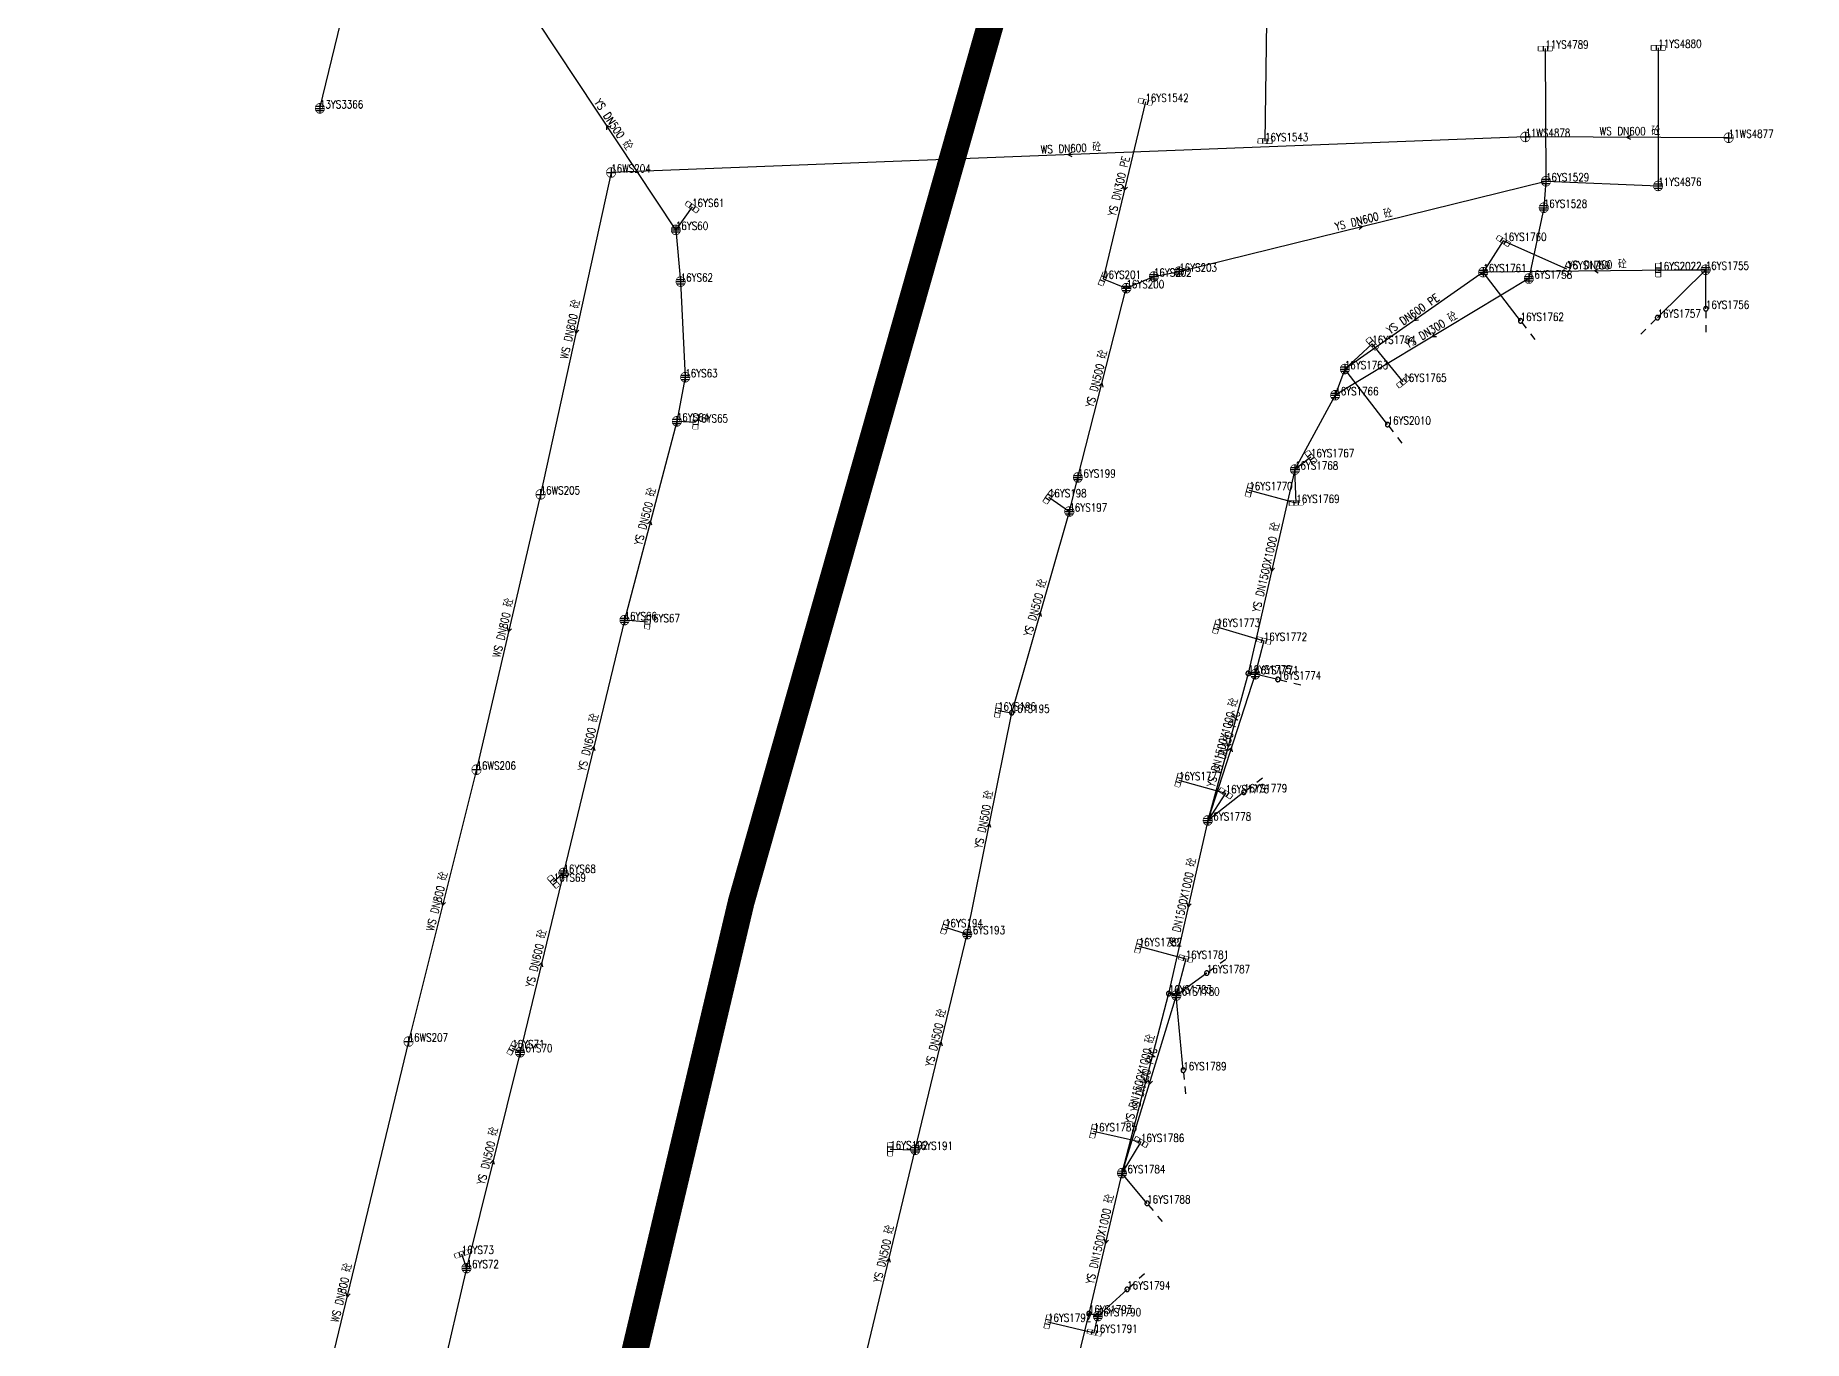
# Model space of a CAD drawing. Extents: x 78813 to 99477, y 2421021 to 2448125.
# Drawn here: x 83735.3 to 83934.2, y 2435301.1 to 2435447.8 of the extents above; entities that cross this region are included whole.
import ezdxf
from ezdxf.enums import TextEntityAlignment as Align

# ---------------------------------------------------------------- set-up
doc = ezdxf.new("R2010")
doc.units = 0
doc.set_wipeout_variables(frame=1)
doc.layers.get('0').update_dxf_attribs({"linetype": 'CONTINUOUS'})
for name, color, linetype in [('DX_WS', 16, 'CONTINUOUS'), ('DX_YS', 42, 'CONTINUOUS'), ('道路', 5, 'CONTINUOUS')]:
    doc.layers.add(name, color=color, linetype=linetype)
doc.layers.add('WSLINE', color=7, linetype='CONTINUOUS', true_color=0x7f0000)
doc.layers.add('YSLINE', color=7, linetype='CONTINUOUS', true_color=0xcc9900)
doc.styles.add('CcNameZT', font='txt.SHX', dxfattribs={"width": 0.8, "bigfont": 'HZTXT.SHX'})
doc.styles.get("Standard").update_dxf_attribs({"font": 'txt.shx', "bigfont": 'hztxt.shx'})

# ---------------------------------------------------------------- blocks, each defined once
blk = doc.blocks.new('GC546')
at = {"color": 0}
for p in [(0.866, 0.5), (0.866, -0.5)]:
    blk.add_line(p, (0, 0), dxfattribs=at)
blk = doc.blocks.new('PS污水井')
blk.add_lwpolyline([(1, 0), (1, 0.07), (0.99, 0.14), (0.98, 0.21), (0.96, 0.28), (0.94, 0.34), (0.91, 0.41), (0.88, 0.47), (0.85, 0.53), (0.81, 0.59), (0.77, 0.64), (0.72, 0.69), (0.67, 0.74), (0.62, 0.79), (0.56, 0.83), (0.5, 0.87), (0.44, 0.9), (0.37, 0.93), (0.31, 0.95), (0.24, 0.97), (0.17, 0.98), (0.1, 0.99), (0.03, 1), (-0.03, 1), (-0.1, 0.99), (-0.17, 0.98), (-0.24, 0.97), (-0.31, 0.95), (-0.37, 0.93), (-0.44, 0.9), (-0.5, 0.87), (-0.56, 0.83), (-0.62, 0.79), (-0.67, 0.74), (-0.72, 0.69), (-0.77, 0.64), (-0.81, 0.59), (-0.85, 0.53), (-0.88, 0.47), (-0.91, 0.41), (-0.94, 0.34), (-0.96, 0.28), (-0.98, 0.21), (-0.99, 0.14), (-1, 0.07), (-1, 0), (-1, -0.07), (-0.99, -0.14), (-0.98, -0.21), (-0.96, -0.28), (-0.94, -0.34), (-0.91, -0.41), (-0.88, -0.47), (-0.85, -0.53), (-0.81, -0.59), (-0.77, -0.64), (-0.72, -0.69), (-0.67, -0.74), (-0.62, -0.79), (-0.56, -0.83), (-0.5, -0.87), (-0.44, -0.9), (-0.37, -0.93), (-0.31, -0.95), (-0.24, -0.97), (-0.17, -0.98), (-0.1, -0.99), (-0.03, -1), (0.03, -1), (0.1, -0.99), (0.17, -0.98), (0.24, -0.97), (0.31, -0.95), (0.37, -0.93), (0.44, -0.9), (0.5, -0.87), (0.56, -0.83), (0.62, -0.79), (0.67, -0.74), (0.72, -0.69), (0.77, -0.64), (0.81, -0.59), (0.85, -0.53), (0.88, -0.47), (0.91, -0.41), (0.94, -0.34), (0.96, -0.28), (0.98, -0.21), (0.99, -0.14), (1, 0)], close=True)
blk.add_wipeout([(1, 0), (1, 0.07), (0.99, 0.14), (0.98, 0.21), (0.96, 0.28), (0.94, 0.34), (0.91, 0.41), (0.88, 0.47), (0.85, 0.53), (0.81, 0.59), (0.77, 0.64), (0.72, 0.69), (0.67, 0.74), (0.62, 0.79), (0.56, 0.83), (0.5, 0.87), (0.44, 0.9), (0.37, 0.93), (0.31, 0.95), (0.24, 0.97), (0.17, 0.98), (0.1, 0.99), (0.03, 1), (-0.03, 1), (-0.1, 0.99), (-0.17, 0.98), (-0.24, 0.97), (-0.31, 0.95), (-0.37, 0.93), (-0.44, 0.9), (-0.5, 0.87), (-0.56, 0.83), (-0.62, 0.79), (-0.67, 0.74), (-0.72, 0.69), (-0.77, 0.64), (-0.81, 0.59), (-0.85, 0.53), (-0.88, 0.47), (-0.91, 0.41), (-0.94, 0.34), (-0.96, 0.28), (-0.98, 0.21), (-0.99, 0.14), (-1, 0.07), (-1, 0), (-1, -0.07), (-0.99, -0.14), (-0.98, -0.21), (-0.96, -0.28), (-0.94, -0.34), (-0.91, -0.41), (-0.88, -0.47), (-0.85, -0.53), (-0.81, -0.59), (-0.77, -0.64), (-0.72, -0.69), (-0.67, -0.74), (-0.62, -0.79), (-0.56, -0.83), (-0.5, -0.87), (-0.44, -0.9), (-0.37, -0.93), (-0.31, -0.95), (-0.24, -0.97), (-0.17, -0.98), (-0.1, -0.99), (-0.03, -1), (0.03, -1), (0.1, -0.99), (0.17, -0.98), (0.24, -0.97), (0.31, -0.95), (0.37, -0.93), (0.44, -0.9), (0.5, -0.87), (0.56, -0.83), (0.62, -0.79), (0.67, -0.74), (0.72, -0.69), (0.77, -0.64), (0.81, -0.59), (0.85, -0.53), (0.88, -0.47), (0.91, -0.41), (0.94, -0.34), (0.96, -0.28), (0.98, -0.21), (0.99, -0.14)])
for p, q in [((-1, 0), (0, 0)), ((0, 1), (0, 0)), ((0, 0), (0, -1)), ((0, 0), (1, 0))]:
    blk.add_line(p, q)
blk = doc.blocks.new('PS雨水井')
blk.add_lwpolyline([(1, 0), (1, 0.07), (0.99, 0.14), (0.98, 0.21), (0.96, 0.28), (0.94, 0.34), (0.91, 0.41), (0.88, 0.47), (0.85, 0.53), (0.81, 0.59), (0.77, 0.64), (0.72, 0.69), (0.67, 0.74), (0.62, 0.79), (0.56, 0.83), (0.5, 0.87), (0.44, 0.9), (0.37, 0.93), (0.31, 0.95), (0.24, 0.97), (0.17, 0.98), (0.1, 0.99), (0.03, 1), (-0.03, 1), (-0.1, 0.99), (-0.17, 0.98), (-0.24, 0.97), (-0.31, 0.95), (-0.37, 0.93), (-0.44, 0.9), (-0.5, 0.87), (-0.56, 0.83), (-0.62, 0.79), (-0.67, 0.74), (-0.72, 0.69), (-0.77, 0.64), (-0.81, 0.59), (-0.85, 0.53), (-0.88, 0.47), (-0.91, 0.41), (-0.94, 0.34), (-0.96, 0.28), (-0.98, 0.21), (-0.99, 0.14), (-1, 0.07), (-1, 0), (-1, -0.07), (-0.99, -0.14), (-0.98, -0.21), (-0.96, -0.28), (-0.94, -0.34), (-0.91, -0.41), (-0.88, -0.47), (-0.85, -0.53), (-0.81, -0.59), (-0.77, -0.64), (-0.72, -0.69), (-0.67, -0.74), (-0.62, -0.79), (-0.56, -0.83), (-0.5, -0.87), (-0.44, -0.9), (-0.37, -0.93), (-0.31, -0.95), (-0.24, -0.97), (-0.17, -0.98), (-0.1, -0.99), (-0.03, -1), (0.03, -1), (0.1, -0.99), (0.17, -0.98), (0.24, -0.97), (0.31, -0.95), (0.37, -0.93), (0.44, -0.9), (0.5, -0.87), (0.56, -0.83), (0.62, -0.79), (0.67, -0.74), (0.72, -0.69), (0.77, -0.64), (0.81, -0.59), (0.85, -0.53), (0.88, -0.47), (0.91, -0.41), (0.94, -0.34), (0.96, -0.28), (0.98, -0.21), (0.99, -0.14), (1, 0)], close=True)
blk.add_wipeout([(1, 0), (1, 0.07), (0.99, 0.14), (0.98, 0.21), (0.96, 0.28), (0.94, 0.34), (0.91, 0.41), (0.88, 0.47), (0.85, 0.53), (0.81, 0.59), (0.77, 0.64), (0.72, 0.69), (0.67, 0.74), (0.62, 0.79), (0.56, 0.83), (0.5, 0.87), (0.44, 0.9), (0.37, 0.93), (0.31, 0.95), (0.24, 0.97), (0.17, 0.98), (0.1, 0.99), (0.03, 1), (-0.03, 1), (-0.1, 0.99), (-0.17, 0.98), (-0.24, 0.97), (-0.31, 0.95), (-0.37, 0.93), (-0.44, 0.9), (-0.5, 0.87), (-0.56, 0.83), (-0.62, 0.79), (-0.67, 0.74), (-0.72, 0.69), (-0.77, 0.64), (-0.81, 0.59), (-0.85, 0.53), (-0.88, 0.47), (-0.91, 0.41), (-0.94, 0.34), (-0.96, 0.28), (-0.98, 0.21), (-0.99, 0.14), (-1, 0.07), (-1, 0), (-1, -0.07), (-0.99, -0.14), (-0.98, -0.21), (-0.96, -0.28), (-0.94, -0.34), (-0.91, -0.41), (-0.88, -0.47), (-0.85, -0.53), (-0.81, -0.59), (-0.77, -0.64), (-0.72, -0.69), (-0.67, -0.74), (-0.62, -0.79), (-0.56, -0.83), (-0.5, -0.87), (-0.44, -0.9), (-0.37, -0.93), (-0.31, -0.95), (-0.24, -0.97), (-0.17, -0.98), (-0.1, -0.99), (-0.03, -1), (0.03, -1), (0.1, -0.99), (0.17, -0.98), (0.24, -0.97), (0.31, -0.95), (0.37, -0.93), (0.44, -0.9), (0.5, -0.87), (0.56, -0.83), (0.62, -0.79), (0.67, -0.74), (0.72, -0.69), (0.77, -0.64), (0.81, -0.59), (0.85, -0.53), (0.88, -0.47), (0.91, -0.41), (0.94, -0.34), (0.96, -0.28), (0.98, -0.21), (0.99, -0.14)])
for p, q in [((-1, 0), (0, 0)), ((-0.88, 0.48), (0, 0.47)), ((0, 1), (0, 0)), ((0, 0.47), (0.88, 0.47)), ((0, 0), (0, -1)), ((0, 0), (1, 0)), ((-0.88, -0.48), (0, -0.48)), ((0, -0.48), (0.88, -0.48))]:
    blk.add_line(p, q)
blk = doc.blocks.new('PS雨篦')
blk.add_lwpolyline([(-1.5, 0.5), (0, 0.5), (1.5, 0.5), (1.5, -0.5), (0, -0.5), (-1.5, -0.5)], close=True)
blk.add_wipeout([(-1.5, 0.5), (0, 0.5), (1.5, 0.5), (1.5, -0.5), (0, -0.5), (-1.5, -0.5)])
for p, q in [((-0.51, -0.5), (-0.51, 0.5)), ((0.49, -0.5), (0.49, 0.5))]:
    blk.add_line(p, q)
blk = doc.blocks.new('PS管线点')
blk.add_wipeout([(0.5, 0), (0.5, 0.03), (0.5, 0.07), (0.49, 0.1), (0.48, 0.14), (0.47, 0.17), (0.46, 0.2), (0.44, 0.23), (0.42, 0.26), (0.4, 0.29), (0.38, 0.32), (0.36, 0.35), (0.33, 0.37), (0.31, 0.39), (0.28, 0.41), (0.25, 0.43), (0.22, 0.45), (0.19, 0.46), (0.15, 0.48), (0.12, 0.49), (0.09, 0.49), (0.05, 0.5), (0.02, 0.5), (-0.02, 0.5), (-0.05, 0.5), (-0.09, 0.49), (-0.12, 0.49), (-0.15, 0.48), (-0.19, 0.46), (-0.22, 0.45), (-0.25, 0.43), (-0.28, 0.41), (-0.31, 0.39), (-0.33, 0.37), (-0.36, 0.35), (-0.38, 0.32), (-0.4, 0.29), (-0.42, 0.26), (-0.44, 0.23), (-0.46, 0.2), (-0.47, 0.17), (-0.48, 0.14), (-0.49, 0.1), (-0.5, 0.07), (-0.5, 0.03), (-0.5, 0), (-0.5, -0.03), (-0.5, -0.07), (-0.49, -0.1), (-0.48, -0.14), (-0.47, -0.17), (-0.46, -0.2), (-0.44, -0.23), (-0.42, -0.26), (-0.4, -0.29), (-0.38, -0.32), (-0.36, -0.35), (-0.33, -0.37), (-0.31, -0.39), (-0.28, -0.41), (-0.25, -0.43), (-0.22, -0.45), (-0.19, -0.46), (-0.15, -0.48), (-0.12, -0.49), (-0.09, -0.49), (-0.05, -0.5), (-0.02, -0.5), (0.02, -0.5), (0.05, -0.5), (0.09, -0.49), (0.12, -0.49), (0.15, -0.48), (0.19, -0.46), (0.22, -0.45), (0.25, -0.43), (0.28, -0.41), (0.31, -0.39), (0.33, -0.37), (0.36, -0.35), (0.38, -0.32), (0.4, -0.29), (0.42, -0.26), (0.44, -0.23), (0.46, -0.2), (0.47, -0.17), (0.48, -0.14), (0.49, -0.1), (0.5, -0.07)])
blk.add_lwpolyline([(0.5, 0), (0.5, 0.03), (0.5, 0.07), (0.49, 0.1), (0.48, 0.14), (0.47, 0.17), (0.46, 0.2), (0.44, 0.23), (0.42, 0.26), (0.4, 0.29), (0.38, 0.32), (0.36, 0.35), (0.33, 0.37), (0.31, 0.39), (0.28, 0.41), (0.25, 0.43), (0.22, 0.45), (0.19, 0.46), (0.15, 0.48), (0.12, 0.49), (0.09, 0.49), (0.05, 0.5), (0.02, 0.5), (-0.02, 0.5), (-0.05, 0.5), (-0.09, 0.49), (-0.12, 0.49), (-0.15, 0.48), (-0.19, 0.46), (-0.22, 0.45), (-0.25, 0.43), (-0.28, 0.41), (-0.31, 0.39), (-0.33, 0.37), (-0.36, 0.35), (-0.38, 0.32), (-0.4, 0.29), (-0.42, 0.26), (-0.44, 0.23), (-0.46, 0.2), (-0.47, 0.17), (-0.48, 0.14), (-0.49, 0.1), (-0.5, 0.07), (-0.5, 0.03), (-0.5, 0), (-0.5, -0.03), (-0.5, -0.07), (-0.49, -0.1), (-0.48, -0.14), (-0.47, -0.17), (-0.46, -0.2), (-0.44, -0.23), (-0.42, -0.26), (-0.4, -0.29), (-0.38, -0.32), (-0.36, -0.35), (-0.33, -0.37), (-0.31, -0.39), (-0.28, -0.41), (-0.25, -0.43), (-0.22, -0.45), (-0.19, -0.46), (-0.15, -0.48), (-0.12, -0.49), (-0.09, -0.49), (-0.05, -0.5), (-0.02, -0.5), (0.02, -0.5), (0.05, -0.5), (0.09, -0.49), (0.12, -0.49), (0.15, -0.48), (0.19, -0.46), (0.22, -0.45), (0.25, -0.43), (0.28, -0.41), (0.31, -0.39), (0.33, -0.37), (0.36, -0.35), (0.38, -0.32), (0.4, -0.29), (0.42, -0.26), (0.44, -0.23), (0.46, -0.2), (0.47, -0.17), (0.48, -0.14), (0.49, -0.1), (0.5, -0.07), (0.5, 0)], close=True)
blk = doc.blocks.new('PS非普查')
blk.add_lwpolyline([(3.7, 0), (5.3, 0)])
blk.add_wipeout([(0.5, 0), (0.5, 0.03), (0.5, 0.07), (0.49, 0.1), (0.48, 0.14), (0.47, 0.17), (0.46, 0.2), (0.44, 0.23), (0.42, 0.26), (0.4, 0.29), (0.38, 0.32), (0.36, 0.35), (0.33, 0.37), (0.31, 0.39), (0.28, 0.41), (0.25, 0.43), (0.22, 0.45), (0.19, 0.46), (0.15, 0.48), (0.12, 0.49), (0.09, 0.49), (0.05, 0.5), (0.02, 0.5), (-0.02, 0.5), (-0.05, 0.5), (-0.09, 0.49), (-0.12, 0.49), (-0.15, 0.48), (-0.19, 0.46), (-0.22, 0.45), (-0.25, 0.43), (-0.28, 0.41), (-0.31, 0.39), (-0.33, 0.37), (-0.36, 0.35), (-0.38, 0.32), (-0.4, 0.29), (-0.42, 0.26), (-0.44, 0.23), (-0.46, 0.2), (-0.47, 0.17), (-0.48, 0.14), (-0.49, 0.1), (-0.5, 0.07), (-0.5, 0.03), (-0.5, 0), (-0.5, -0.03), (-0.5, -0.07), (-0.49, -0.1), (-0.48, -0.14), (-0.47, -0.17), (-0.46, -0.2), (-0.44, -0.23), (-0.42, -0.26), (-0.4, -0.29), (-0.38, -0.32), (-0.36, -0.35), (-0.33, -0.37), (-0.31, -0.39), (-0.28, -0.41), (-0.25, -0.43), (-0.22, -0.45), (-0.19, -0.46), (-0.15, -0.48), (-0.12, -0.49), (-0.09, -0.49), (-0.05, -0.5), (-0.02, -0.5), (0.02, -0.5), (0.05, -0.5), (0.09, -0.49), (0.12, -0.49), (0.15, -0.48), (0.19, -0.46), (0.22, -0.45), (0.25, -0.43), (0.28, -0.41), (0.31, -0.39), (0.33, -0.37), (0.36, -0.35), (0.38, -0.32), (0.4, -0.29), (0.42, -0.26), (0.44, -0.23), (0.46, -0.2), (0.47, -0.17), (0.48, -0.14), (0.49, -0.1), (0.5, -0.07)])
blk.add_line((0.5, 0), (2.1, 0))
blk.add_lwpolyline([(0.5, 0), (0.5, 0.03), (0.5, 0.07), (0.49, 0.1), (0.48, 0.14), (0.47, 0.17), (0.46, 0.2), (0.44, 0.23), (0.42, 0.26), (0.4, 0.29), (0.38, 0.32), (0.36, 0.35), (0.33, 0.37), (0.31, 0.39), (0.28, 0.41), (0.25, 0.43), (0.22, 0.45), (0.19, 0.46), (0.15, 0.48), (0.12, 0.49), (0.09, 0.49), (0.05, 0.5), (0.02, 0.5), (-0.02, 0.5), (-0.05, 0.5), (-0.09, 0.49), (-0.12, 0.49), (-0.15, 0.48), (-0.19, 0.46), (-0.22, 0.45), (-0.25, 0.43), (-0.28, 0.41), (-0.31, 0.39), (-0.33, 0.37), (-0.36, 0.35), (-0.38, 0.32), (-0.4, 0.29), (-0.42, 0.26), (-0.44, 0.23), (-0.46, 0.2), (-0.47, 0.17), (-0.48, 0.14), (-0.49, 0.1), (-0.5, 0.07), (-0.5, 0.03), (-0.5, 0), (-0.5, -0.03), (-0.5, -0.07), (-0.49, -0.1), (-0.48, -0.14), (-0.47, -0.17), (-0.46, -0.2), (-0.44, -0.23), (-0.42, -0.26), (-0.4, -0.29), (-0.38, -0.32), (-0.36, -0.35), (-0.33, -0.37), (-0.31, -0.39), (-0.28, -0.41), (-0.25, -0.43), (-0.22, -0.45), (-0.19, -0.46), (-0.15, -0.48), (-0.12, -0.49), (-0.09, -0.49), (-0.05, -0.5), (-0.02, -0.5), (0.02, -0.5), (0.05, -0.5), (0.09, -0.49), (0.12, -0.49), (0.15, -0.48), (0.19, -0.46), (0.22, -0.45), (0.25, -0.43), (0.28, -0.41), (0.31, -0.39), (0.33, -0.37), (0.36, -0.35), (0.38, -0.32), (0.4, -0.29), (0.42, -0.26), (0.44, -0.23), (0.46, -0.2), (0.47, -0.17), (0.48, -0.14), (0.49, -0.1), (0.5, -0.07), (0.5, 0)], close=True)

msp = doc.modelspace()

# ---------------------------------------------------------------- block references
at = {"layer": 'DX_WS', "xscale": 0.5, "yscale": 0.5, "zscale": 0.5}
for p in [(83902.92, 2435436.42, 0.41), (83925.78, 2435436.33, 0.2), (83800.1, 2435432.42, -0.18), (83792.16, 2435396.23, -0.28), (83784.95, 2435365.28, -0.28), (83777.31, 2435334.71, -0.32)]:
    msp.add_blockref('PS污水井', p, dxfattribs=at)
at = {"layer": 'DX_WS', "yscale": 0.5, "zscale": 0.5}
for p, xscale, rotation in [((83851.51, 2435434.42, 0.11), 0.4999999999929261, 2.230610965342177), ((83914.35, 2435436.37, 0.28), 0.5000000000060169, 359.7619371802879), ((83796.13, 2435414.32, -0.22), 0.5000000002010162, 77.62436497877233), ((83788.55, 2435380.76, -0.36), 0.5000000001309147, 76.8851151690264), ((83781.13, 2435349.99, -0.38), 0.5000000001870569, 75.98668631253975), ((83770.39, 2435305.99, -0.34), 0.5000000000295076, 76.43590563959522)]:
    msp.add_blockref('GC546', p, dxfattribs=dict(at, xscale=xscale, rotation=rotation))
at = {"layer": 'DX_YS'}
for name, p, xscale, yscale, zscale, rotation in [('PS雨篦', (83905.16, 2435446.35, 2.42), 0.4999999999972643, 0.5, 0.5, 180.2688300283801), ('PS雨篦', (83917.86, 2435446.44, 2.41), 0.5000000000001497, 0.5000000000001497, 0.5000000000001497, 179.9852406547315), ('PS雨篦', (83860.18, 2435440.35, 2.45), 0.5000000000133152, 0.5, 0.5, 166.5555356486219), ('GC546', (83799.6, 2435437.7, 1.62), 0.5000000001145842, 0.5, 0.5, 303.5511086771455), ('PS雨篦', (83873.64, 2435435.94, 2.18), 0.5000000000044109, 0.5, 0.5, 359.1608053768033), ('GC546', (83857.81, 2435430.41, 2.31), 0.4999999998973266, 0.5, 0.5, 76.55553565401713), ('PS雨篦', (83809.2, 2435428.54, 2.22), 0.4999999998914908, 0.5, 0.5, 144.4559886365469), ('GC546', (83884.6, 2435426.35, 1.24), 0.5000000000172827, 0.5, 0.5, 193.8383421128082), ('PS雨篦', (83900.43, 2435424.73, 2.5), 0.5000000000698149, 0.5, 0.5, 147.4699155388368), ('PS雨篦', (83855.43, 2435420.48, 2.16), 0.4999999998505221, 0.5, 0.5, 247.7073123059832), ('PS雨篦', (83907.6, 2435421.54, 2.69), 0.5000000000245124, 0.5, 0.5, 65.97968070545662), ('GC546', (83910.69, 2435421.35, 1.42), 0.4999999999947242, 0.5, 0.5, 0.6388833076286842), ('PS雨篦', (83917.86, 2435421.45, 2.49), 0.5000000001290273, 0.5, 0.5, 270.4071060186282), ('PS非普查', (83923.22, 2435417.1, 2.55), 0.5000000001832987, 0.5, 0.5, 270.2220755523832), ('GC546', (83890.4, 2435415.76, 1.11), 0.5000000000524198, 0.5, 0.5, 34.96633035801653), ('PS非普查', (83902.38, 2435415.74, 2.37), 0.499999999975577, 0.5, 0.5, 307.4849745097814), ('PS非普查', (83917.78, 2435416.1, 2.6), 0.5000000000415237, 0.5, 0.5, 224.8039456677984), ('PS雨篦', (83885.7, 2435413.17, 2.53), 0.5000000001446124, 0.5, 0.5, 132.6862774882402), ('GC546', (83892.42, 2435413.94, 0.66), 0.4999999999740096, 0.5, 0.5, 31.04534079288957), ('GC546', (83855.31, 2435408.77, 1.63), 0.5000000000829835, 0.5, 0.5, 255.6278056701099), ('PS雨篦', (83889.19, 2435408.89, 2.63), 0.4999999998907917, 0.5, 0.5, 39.19302560952472), ('PS雨篦', (83809.6, 2435404.32, 2.28), 0.4999999999749539, 0.5, 0.5, 86.8051592026738), ('PS非普查', (83887.42, 2435404.08, 1.99), 0.4999999998912962, 0.5, 0.5, 307.5827844798921), ('PS雨篦', (83871.87, 2435396.71, 2.7), 0.500000000135239, 0.5, 0.5, 254.8092482231614), ('PS雨篦', (83849.32, 2435395.91, 2.48), 0.5000000000873677, 0.5, 0.5, 235.186408411699), ('PS雨篦', (83877.15, 2435395.27, 2.57), 0.5000000000087854, 0.5, 0.5, 2.229589612037829), ('GC546', (83804.54, 2435393.26, 1.78), 0.5000000000586189, 0.5, 0.5, 255.2433122575971), ('GC546', (83874.37, 2435387.56, 0.57), 0.5000000001035051, 0.5, 0.5, 77.07240475841851), ('GC546', (83848.39, 2435382.99, 1.62), 0.4999999998299641, 0.5, 0.5, 254.0231703032815), ('PS雨篦', (83804.19, 2435381.86, 2.28), 0.4999999999192454, 0.5, 0.5, 84.8633751288059), ('PS雨篦', (83868.21, 2435381.35, 2.53), 0.5000000000343211, 0.5, 0.5, 253.3464580557961), ('PS雨篦', (83873.5, 2435379.77, 2.47), 0.5000000000056389, 0.5, 0.5, 165.5550968257698), ('PS非普查', (83875.08, 2435375.42, 1.3), 0.5000000000431783, 0.5, 0.5, 346.8424572479652), ('GC546', (83798.16, 2435367.88, 1.75), 0.5000000000557492, 0.5, 0.5, 256.4243106293869), ('GC546', (83869.47, 2435367.83, 0.53), 0.4999999999751367, 0.5, 0.5, 74.63148015979901), ('GC546', (83869.87, 2435367.79, 2.06), 0.4999999999635922, 0.5, 0.5, 252.0145890988857), ('PS雨篦', (83863.96, 2435364.1, 2.75), 0.4999999998747205, 0.5, 0.5, 254.4770126104834), ('PS雨篦', (83869.21, 2435362.63, 2.62), 0.4999999999986162, 0.5, 0.5, 146.6431695246671), ('GC546', (83842.65, 2435359.24, 1.64), 0.4999999997956767, 0.5, 0.5, 258.6205633907745), ('GC546', (83865, 2435349.83, 0.45), 0.4999999998467555, 0.5, 0.5, 77.26507644897478), ('PS雨篦', (83837.65, 2435347.58, 2.44), 0.4999999998295009, 0.5, 0.5, 252.506283972294), ('PS雨篦', (83859.43, 2435345.42, 2.77), 0.5000000000624196, 0.5, 0.5, 255.1610127009609), ('GC546', (83792.29, 2435343.59, 1.8), 0.500000000080554, 0.5, 0.5, 256.3771542927877), ('PS雨篦', (83864.72, 2435344.02, 2.55), 0.5000000000373158, 0.5, 0.5, 165.6803260146019), ('PS非普查', (83867.09, 2435342.41, 2.33), 0.5000000001316096, 0.5, 0.5, 36.3763527455117), ('GC546', (83837.22, 2435334.67, 1.7), 0.4999999999817912, 0.5, 0.5, 256.4384202103594), ('PS非普查', (83864.44, 2435331.49, 2.36), 0.4999999999675871, 0.5, 0.5, 275.3002290814786), ('GC546', (83860.17, 2435330.01, 0.37), 0.4999999999077674, 0.5, 0.5, 75.4251454047009), ('GC546', (83860.61, 2435329.9, 2.1), 0.5000000001780948, 0.5, 0.5, 72.97010324884083), ('PS雨篦', (83854.35, 2435324.62, 2.82), 0.5000000000599659, 0.5, 0.5, 257.3019978006735), ('PS雨篦', (83831.48, 2435322.61, 2.34), 0.5000000000887501, 0.5, 0.5, 268.7586161162163), ('PS雨篦', (83859.68, 2435323.42, 2.61), 0.49999999998269, 0.5, 0.5, 148.6022473343649), ('GC546', (83786.84, 2435321.38, 1.81), 0.4999999997928614, 0.5, 0.5, 256.0648973482682), ('PS非普查', (83860.38, 2435316.52, 2.28), 0.5000000001705195, 0.5, 0.5, 309.7674600591113), ('GC546', (83855.69, 2435312.02, 0.22), 0.5000000001001687, 0.5, 0.5, 76.75503234795978), ('GC546', (83831.38, 2435310.36, 1.69), 0.5000000002217768, 0.5, 0.5, 256.5238310073894), ('PS非普查', (83858.13, 2435306.85, 2.19), 0.5000000000472663, 0.5, 0.5, 42.35216097431011), ('PS雨篦', (83849.22, 2435303.21, 2.65), 0.5000000002187786, 0.5, 0.5, 256.7405306516883)]:
    msp.add_blockref(name, p, dxfattribs=dict(at, xscale=xscale, yscale=yscale, zscale=zscale, rotation=rotation))
at = {"layer": 'DX_YS', "xscale": 0.5, "yscale": 0.5, "zscale": 0.5}
for name, p in [('PS雨水井', (83767.34, 2435439.63, 1.62)), ('PS雨水井', (83905.23, 2435431.43, 1.33)), ('PS雨水井', (83917.85, 2435430.91, 1.4)), ('PS雨水井', (83904.99, 2435428.46, 1.15)), ('PS雨水井', (83807.37, 2435425.97, 1.73)), ('PS雨水井', (83861.13, 2435420.71, 0.52)), ('PS雨水井', (83863.98, 2435421.27, 1.25)), ('PS雨水井', (83898.18, 2435421.21, 1.16)), ('PS雨水井', (83903.31, 2435420.49, 0.64)), ('PS雨水井', (83923.2, 2435421.49, 1.63)), ('PS雨水井', (83807.91, 2435420.15, 1.66)), ('PS雨水井', (83858.04, 2435419.41, 1.58)), ('PS雨水井', (83882.61, 2435410.32, 0.76)), ('PS雨水井', (83808.43, 2435409.4, 1.23)), ('PS雨水井', (83881.53, 2435407.38, 0.72)), ('PS雨水井', (83807.48, 2435404.44, 1.73)), ('PS雨水井', (83877, 2435399.02, 0.58)), ('PS雨水井', (83852.59, 2435398.13, 1.66)), ('PS雨水井', (83851.63, 2435394.3, 1.06)), ('PS雨水井', (83801.6, 2435382.09, 1.79)), ('PS雨水井', (83872.54, 2435376.01, 0.9)), ('PS管线点', (83845.15, 2435371.68, 1.59)), ('PS雨水井', (83867.2, 2435359.57, 0.47)), ('PS雨水井', (83794.73, 2435353.67, 1.8)), ('PS雨水井', (83840.15, 2435346.79, 1.68)), ('PS雨水井', (83863.66, 2435339.89, 0.83)), ('PS雨水井', (83789.85, 2435333.51, 1.86)), ('PS雨水井', (83834.3, 2435322.55, 1.73)), ('PS雨水井', (83857.55, 2435319.92, 0.2)), ('PS雨水井', (83783.83, 2435309.24, 1.75)), ('PS雨水井', (83854.83, 2435303.84, 0.85))]:
    msp.add_blockref(name, p, dxfattribs=at)

# ---------------------------------------------------------------- texts
at = {"layer": 'DX_WS', "style": 'CcNameZT', "width": 0.8}
for s, rotation, p in [(' WS DN600 砼', 359.7619, (83914.35, 2435436.62, 0.2)), (' WS DN600 砼', 2.2306, (83851.5, 2435434.67, 0.41)), (' WS DN800 砼', 77.6244, (83795.88, 2435414.38, -0.18)), (' WS DN800 砼', 76.8851, (83788.31, 2435380.81, -0.28)), (' WS DN800 砼', 75.9867, (83780.89, 2435350.06, -0.28)), (' WS DN800 砼', 76.4359, (83770.14, 2435306.05, -0.32))]:
    msp.add_text(s, height=0.9, rotation=rotation, dxfattribs=at).set_placement(p, align=Align.CENTER)
at = {"layer": 'DX_YS', "style": 'CcNameZT', "width": 0.8}
for s, rotation, p in [(' YS DN500 砼', 303.5511, (83799.8, 2435437.83, 1.73)), (' YS DN300 PE', 76.5555, (83857.57, 2435430.47, 2.45)), (' YS DN600 砼', 13.8383, (83884.54, 2435426.6, 1.25)), (' YS DN300 砼', 31.0453, (83892.29, 2435414.15, 0.64)), (' YS DN500 砼', 75.6278, (83855.07, 2435408.83, 1.66)), (' YS DN500 砼', 75.2433, (83804.3, 2435393.33, 1.83)), (' YS DN1500X1000 砼', 77.0724, (83874.13, 2435387.62, 0.58)), (' YS DN500 砼', 74.0232, (83848.15, 2435383.06, 1.59)), (' YS DN600 砼', 76.4243, (83797.92, 2435367.94, 1.71)), (' YS DN500 砼', 78.6206, (83842.41, 2435359.28, 1.68)), (' YS DN1500X1000 砼', 77.2651, (83864.75, 2435349.89, 0.47)), (' YS DN600 砼', 76.3772, (83792.05, 2435343.65, 1.79)), (' YS DN500 砼', 76.4384, (83836.98, 2435334.73, 1.73)), (' YS DN1500X1000 砼', 75.4251, (83859.93, 2435330.07, 0.42)), (' YS DN100 PVC', 72.9701, (83860.37, 2435329.98, 2.27)), (' YS DN500 砼', 76.0649, (83786.59, 2435321.44, 1.76)), (' YS DN1500X1000 砼', 76.755, (83855.45, 2435312.08, 0.2)), (' YS DN500 砼', 76.5238, (83831.13, 2435310.42, 1.65))]:
    msp.add_text(s, height=0.9, rotation=rotation, dxfattribs=at).set_placement(p, align=Align.CENTER)

# ---------------------------------------------------------------- next in the draw order: linework, layer by layer
at = {"layer": 'WSLINE'}
for p, q in [((83902.92, 2435436.42, 0.41), (83800.1, 2435432.42, -0.19)), ((83925.78, 2435436.33, 0.2), (83902.92, 2435436.42, 0.36)), ((83800.1, 2435432.42, -0.18), (83792.16, 2435396.23, -0.26)), ((83792.16, 2435396.23, -0.28), (83784.95, 2435365.28, -0.43)), ((83784.95, 2435365.28, -0.28), (83777.31, 2435334.71, -0.48)), ((83777.31, 2435334.71, -0.32), (83763.46, 2435277.28, -0.37))]:
    msp.add_line(p, q, dxfattribs=at)
at = {"layer": 'YSLINE'}
for p, q in [((83873.64, 2435435.94, 2.18), (83874.33, 2435483.25, 0.6)), ((83767.34, 2435439.63, 1.62), (83770.71, 2435453.57, 1.5)), ((83807.37, 2435425.97, 1.73), (83791.82, 2435449.42, 1.5)), ((83905.16, 2435446.35, 2.42), (83905.23, 2435431.43, 1.89)), ((83917.86, 2435446.44, 2.41), (83917.85, 2435430.91, 1.85)), ((83860.18, 2435440.35, 2.45), (83855.43, 2435420.48, 2.16)), ((83863.98, 2435421.27, 1.25), (83905.23, 2435431.43, 1.23)), ((83905.23, 2435431.43, 1.33), (83904.99, 2435428.46, 1.39)), ((83905.23, 2435431.43, 1.43), (83917.85, 2435430.91, 1.4)), ((83809.2, 2435428.54, 2.22), (83807.37, 2435425.97, 2.28)), ((83904.99, 2435428.46, 1.15), (83903.31, 2435420.49, 0.65)), ((83807.37, 2435425.97, 1.73), (83807.91, 2435420.15, 1.75)), ((83900.43, 2435424.73, 2.5), (83898.18, 2435421.21, 2.3)), ((83907.6, 2435421.54, 2.69), (83900.43, 2435424.73, 2.5)), ((83861.13, 2435420.71, 0.52), (83863.98, 2435421.27, 0.39)), ((83898.18, 2435421.21, 1.16), (83882.61, 2435410.32, 1.06)), ((83923.2, 2435421.49, 1.63), (83898.18, 2435421.21, 1.21)), ((83902.38, 2435415.74, 2.37), (83898.18, 2435421.21, 2.1)), ((83917.78, 2435416.1, 2.6), (83923.2, 2435421.49, 2.15)), ((83917.86, 2435421.45, 2.49), (83923.2, 2435421.49, 2.25)), ((83923.22, 2435417.1, 2.55), (83923.2, 2435421.49, 2.12)), ((83807.91, 2435420.15, 1.66), (83808.43, 2435409.4, 1.81)), ((83852.59, 2435398.13, 1.66), (83858.04, 2435419.41, 1.59)), ((83855.43, 2435420.48, 2.16), (83858.04, 2435419.41, 1.86)), ((83858.04, 2435419.41, 1.58), (83861.13, 2435420.71, 1.63)), ((83903.31, 2435420.49, 0.64), (83881.53, 2435407.38, 0.67)), ((83885.7, 2435413.17, 2.53), (83882.61, 2435410.32, 2.29)), ((83889.19, 2435408.89, 2.63), (83885.7, 2435413.17, 2.53)), ((83808.43, 2435409.4, 1.23), (83807.48, 2435404.44, 1.28)), ((83882.61, 2435410.32, 0.76), (83881.53, 2435407.38, 0.77)), ((83887.42, 2435404.08, 1.99), (83882.61, 2435410.32, 1.75)), ((83807.48, 2435404.44, 1.73), (83801.6, 2435382.09, 1.83)), ((83809.6, 2435404.32, 2.28), (83807.48, 2435404.44, 2.06)), ((83851.63, 2435394.3, 1.06), (83852.59, 2435398.13, 1.03)), ((83849.32, 2435395.91, 2.48), (83851.63, 2435394.3, 2.06)), ((83871.87, 2435396.71, 2.7), (83877.15, 2435395.27, 2.57)), ((83845.15, 2435371.68, 1.59), (83851.63, 2435394.3, 1.66)), ((83804.19, 2435381.86, 2.28), (83801.6, 2435382.09, 1.99)), ((83868.21, 2435381.35, 2.53), (83873.5, 2435379.77, 2.47)), ((83863.96, 2435364.1, 2.75), (83869.21, 2435362.63, 2.62)), ((83869.21, 2435362.63, 2.62), (83867.2, 2435359.57, 2.22)), ((83837.65, 2435347.58, 2.44), (83840.15, 2435346.79, 2.03)), ((83834.3, 2435322.55, 1.73), (83840.15, 2435346.79, 1.67)), ((83859.43, 2435345.42, 2.77), (83864.72, 2435344.02, 2.59)), ((83854.35, 2435324.62, 2.82), (83859.68, 2435323.42, 2.61)), ((83859.68, 2435323.42, 2.61), (83857.55, 2435319.92, 2.48)), ((83828.46, 2435298.18, 1.65), (83834.3, 2435322.55, 1.73)), ((83831.48, 2435322.61, 2.34), (83834.3, 2435322.55, 2.08)), ((83860.38, 2435316.52, 2.28), (83857.55, 2435319.92, 2.16)), ((83783.83, 2435309.24, 1.75), (83778.1, 2435284.47, 1.78))]:
    msp.add_line(p, q, dxfattribs=at)

# ---------------------------------------------------------------- next in the draw order: block references
at = {"layer": 'DX_YS', "yscale": 0.5, "zscale": 0.5}
for name, p, xscale, rotation in [('PS雨篦', (83878.8, 2435400.42, 2.74), 0.4999999999692706, 127.9125314787466), ('PS雨篦', (83843.61, 2435371.93, 2.48), 0.5000000000312875, 260.7126169895972), ('PS非普查', (83871.26, 2435362.74, 2.82), 0.4999999999534194, 38.00557320136412), ('PS雨篦', (83793.62, 2435352.69, 2.11), 0.5000000001182321, 311.5565547755005), ('PS雨篦', (83788.96, 2435333.98, 2.13), 0.5000000001627666, 242.5680561540895), ('PS雨篦', (83783.27, 2435310.83, 2.17), 0.5000000000413777, 199.2239183763498), ('PS雨篦', (83854.44, 2435301.98, 2.56), 0.499999999995617, 348.2059226322185)]:
    msp.add_blockref(name, p, dxfattribs=dict(at, xscale=xscale, rotation=rotation))
at = {"layer": 'DX_YS', "xscale": 0.5, "yscale": 0.5, "zscale": 0.5}
for p in [(83871.74, 2435376.1, 0.57), (83862.8, 2435340.1, 0.42), (83853.83, 2435304.13, 0.25)]:
    msp.add_blockref('PS管线点', p, dxfattribs=at)

# ---------------------------------------------------------------- next in the draw order: texts
at = {"layer": 'DX_WS', "width": 0.8}
for s, p in [('11WS4878', (83902.92, 2435436.42, 0.41)), ('11WS4877', (83925.78, 2435436.33, 0.2)), ('16WS204', (83800.1, 2435432.42, -0.18)), ('16WS205', (83792.16, 2435396.23, -0.28)), ('16WS206', (83784.95, 2435365.28, -0.28)), ('16WS207', (83777.31, 2435334.71, -0.32))]:
    msp.add_text(s, height=0.9, dxfattribs=at).set_placement(p)
at = {"layer": 'DX_YS', "width": 0.8}
for s, p in [('11YS4789', (83905.16, 2435446.35, 2.42)), ('11YS4880', (83917.86, 2435446.44, 2.41)), ('16YS1542', (83860.18, 2435440.35, 2.45)), ('13YS3366', (83767.34, 2435439.63, 1.62)), ('16YS1543', (83873.64, 2435435.94, 2.18)), ('16YS1529', (83905.23, 2435431.43, 1.33)), ('11YS4876', (83917.85, 2435430.91, 1.4)), ('16YS61', (83809.2, 2435428.54, 2.22)), ('16YS1528', (83904.99, 2435428.46, 1.15)), ('16YS60', (83807.37, 2435425.97, 1.73)), ('16YS1760', (83900.43, 2435424.73, 2.5)), ('16YS62', (83807.91, 2435420.15, 1.66)), ('16YS201', (83855.43, 2435420.48, 2.16)), ('16YS202', (83861.13, 2435420.71, 0.52)), ('16YS203', (83863.98, 2435421.27, 1.25)), ('16YS1761', (83898.18, 2435421.21, 1.16)), ('16YS1758', (83903.31, 2435420.49, 0.64)), ('16YS1759', (83907.6, 2435421.54, 2.69)), ('16YS2022', (83917.86, 2435421.45, 2.49)), ('16YS1755', (83923.2, 2435421.49, 1.63)), ('16YS200', (83858.04, 2435419.41, 1.58)), ('16YS1757', (83917.78, 2435416.1, 2.6)), ('16YS1756', (83923.22, 2435417.1, 2.55)), ('16YS1762', (83902.38, 2435415.74, 2.37)), ('16YS1764', (83885.7, 2435413.17, 2.53)), ('16YS1763', (83882.61, 2435410.32, 0.76)), ('16YS63', (83808.43, 2435409.4, 1.23)), ('16YS1765', (83889.19, 2435408.89, 2.63)), ('16YS1766', (83881.53, 2435407.38, 0.72)), ('16YS64', (83807.48, 2435404.44, 1.73)), ('16YS65', (83809.6, 2435404.32, 2.28)), ('16YS2010', (83887.42, 2435404.08, 1.99)), ('16YS199', (83852.59, 2435398.13, 1.66)), ('16YS1770', (83871.87, 2435396.71, 2.7)), ('16YS198', (83849.32, 2435395.91, 2.48)), ('16YS197', (83851.63, 2435394.3, 1.06)), ('16YS1769', (83877.15, 2435395.27, 2.57)), ('16YS66', (83801.6, 2435382.09, 1.79)), ('16YS67', (83804.19, 2435381.86, 2.28)), ('16YS1773', (83868.21, 2435381.35, 2.53)), ('16YS1772', (83873.5, 2435379.77, 2.47)), ('16YS1774', (83875.08, 2435375.42, 1.3)), ('16YS195', (83845.15, 2435371.68, 1.59)), ('16YS1777', (83863.96, 2435364.1, 2.75)), ('16YS1778', (83867.2, 2435359.57, 0.47)), ('16YS194', (83837.65, 2435347.58, 2.44)), ('16YS193', (83840.15, 2435346.79, 1.68)), ('16YS1782', (83859.43, 2435345.42, 2.77)), ('16YS1781', (83864.72, 2435344.02, 2.55)), ('16YS1787', (83867.09, 2435342.41, 2.33)), ('16YS1789', (83864.44, 2435331.49, 2.36)), ('16YS1785', (83854.35, 2435324.62, 2.82)), ('16YS192', (83831.48, 2435322.61, 2.34)), ('16YS191', (83834.3, 2435322.55, 1.73)), ('16YS1786', (83859.68, 2435323.42, 2.61)), ('16YS1784', (83857.55, 2435319.92, 0.2)), ('16YS1788', (83860.38, 2435316.52, 2.28)), ('16YS1794', (83858.13, 2435306.85, 2.19))]:
    msp.add_text(s, height=0.9, dxfattribs=at).set_placement(p)
at = {"layer": 'DX_YS', "style": 'CcNameZT', "width": 0.8}
for s, rotation, p in [(' YS DN400 砼', 0.6389, (83910.69, 2435421.6, 1.63)), (' YS DN600 PE', 34.9663, (83890.26, 2435415.97, 1.16))]:
    msp.add_text(s, height=0.9, rotation=rotation, dxfattribs=at).set_placement(p, align=Align.CENTER)

# ---------------------------------------------------------------- next in the draw order: linework, layer by layer
at = {"layer": 'YSLINE'}
for p, q in [((83881.53, 2435407.38, 0.72), (83877, 2435399.02, 0.63)), ((83877, 2435399.02, 0.58), (83871.74, 2435376.1, 0.57)), ((83878.8, 2435400.42, 2.74), (83877, 2435399.02, 2.69)), ((83877.15, 2435395.27, 2.57), (83877, 2435399.02, 2.39)), ((83801.6, 2435382.09, 1.79), (83794.73, 2435353.67, 1.71)), ((83873.5, 2435379.77, 2.47), (83872.54, 2435376.01, 2.33)), ((83871.74, 2435376.1, 0.57), (83867.2, 2435359.57, 0.5)), ((83872.54, 2435376.01, 1.85), (83867.2, 2435359.57, 2.26)), ((83872.54, 2435376.01, 0.9), (83871.74, 2435376.1, 0.57)), ((83875.08, 2435375.42, 1.3), (83872.54, 2435376.01, 0.99)), ((83840.15, 2435346.79, 1.68), (83845.15, 2435371.68, 1.59)), ((83843.61, 2435371.93, 2.48), (83845.15, 2435371.68, 1.59)), ((83871.26, 2435362.74, 2.82), (83867.2, 2435359.57, 2.48)), ((83867.2, 2435359.57, 0.47), (83862.8, 2435340.1, 0.42)), ((83794.73, 2435353.67, 1.8), (83789.85, 2435333.51, 1.79)), ((83793.62, 2435352.69, 2.11), (83794.73, 2435353.67, 2.1)), ((83864.72, 2435344.02, 2.55), (83863.66, 2435339.89, 2.48)), ((83867.09, 2435342.41, 2.33), (83863.66, 2435339.89, 2.07)), ((83862.8, 2435340.1, 0.42), (83857.55, 2435319.92, 0.31)), ((83863.66, 2435339.89, 2.27), (83857.55, 2435319.92, 1.94)), ((83863.66, 2435339.89, 0.83), (83862.8, 2435340.1, 0.42)), ((83864.44, 2435331.49, 2.36), (83863.66, 2435339.89, 2.06)), ((83789.85, 2435333.51, 1.86), (83783.83, 2435309.24, 1.76)), ((83788.96, 2435333.98, 2.13), (83789.85, 2435333.51, 2.04)), ((83857.55, 2435319.92, 0.2), (83853.83, 2435304.13, 0.25)), ((83783.27, 2435310.83, 2.17), (83783.83, 2435309.24, 2.07)), ((83858.13, 2435306.85, 2.19), (83854.83, 2435303.84, 1.86)), ((83853.83, 2435304.13, 0.25), (83848.33, 2435281.72, 0.29)), ((83854.83, 2435303.84, 0.85), (83853.83, 2435304.13, 0.25)), ((83854.44, 2435301.98, 2.56), (83854.83, 2435303.84, 2.29)), ((83849.22, 2435303.21, 2.65), (83854.44, 2435301.98, 2.56))]:
    msp.add_line(p, q, dxfattribs=at)
at = {"layer": '道路', "const_width": 3, "flags": 128}
msp.add_lwpolyline([(83418.46, 2432865.07), (83441.04, 2433213.59), (83473.57, 2433610.88), (83496.48, 2433845.36), (83522.69, 2434043.71), (83551.59, 2434225.41), (83632.54, 2434592.44), (83704.48, 2434885.07), (83814.73, 2435350.43), (83853.16, 2435485.68), (83922.04, 2435775.53), (84014.38, 2436152.15), (84026.75, 2436212.72), (84117.9, 2436534.7), (84191.62, 2436733.72), (84286.43, 2436958.63), (84364.79, 2437129.17), (84510.06, 2437396.11), (84629.95, 2437590.16), (84907.59, 2437968.04), (85036.71, 2438125.29), (85280.2, 2438417.61)], dxfattribs=at)

# ---------------------------------------------------------------- next in the draw order: texts
at = {"layer": 'DX_YS', "width": 0.8}
for s, p in [('16YS1767', (83878.8, 2435400.42, 2.74)), ('16YS1768', (83877, 2435399.02, 0.58)), ('16YS1775', (83871.74, 2435376.1, 0.57)), ('16YS1771', (83872.54, 2435376.01, 0.9)), ('16YS196', (83843.61, 2435371.93, 2.48)), ('16YS1776', (83869.21, 2435362.63, 2.62)), ('16YS1779', (83871.26, 2435362.74, 2.82)), ('16YS69', (83793.62, 2435352.69, 2.11)), ('16YS68', (83794.73, 2435353.67, 1.8)), ('16YS1783', (83862.8, 2435340.1, 0.42)), ('16YS1780', (83863.66, 2435339.89, 0.83)), ('16YS71', (83788.96, 2435333.98, 2.13)), ('16YS70', (83789.85, 2435333.51, 1.86)), ('16YS73', (83783.27, 2435310.83, 2.17)), ('16YS72', (83783.83, 2435309.24, 1.75)), ('16YS1792', (83849.22, 2435303.21, 2.65)), ('16YS1793', (83853.83, 2435304.13, 0.25)), ('16YS1790', (83854.83, 2435303.84, 0.85)), ('16YS1791', (83854.44, 2435301.98, 2.56))]:
    msp.add_text(s, height=0.9, dxfattribs=at).set_placement(p)
at = {"layer": 'DX_YS', "style": 'CcNameZT', "width": 0.8}
for s, rotation, p in [(' YS DN1500X1000 砼', 74.6315, (83869.23, 2435367.9, 0.57)), (' YS DN150 PVC', 72.0146, (83869.63, 2435367.87, 2.26))]:
    msp.add_text(s, height=0.9, rotation=rotation, dxfattribs=at).set_placement(p, align=Align.CENTER)

doc.saveas('drawing.dxf')
